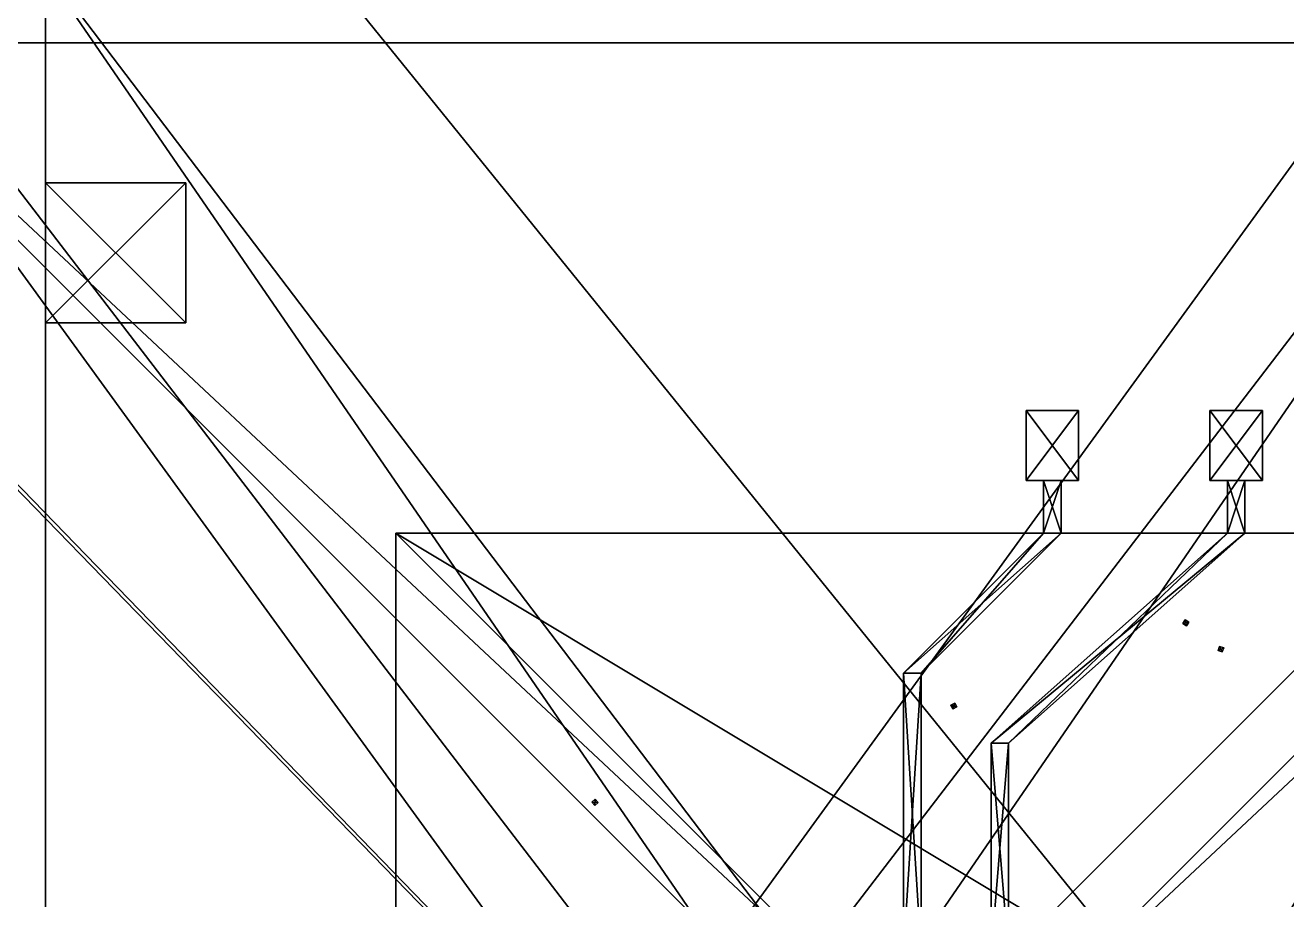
# Model space of a CAD drawing. Extents: x -6144 to 9632, y -5120 to 9632.
# Drawn here: x -4435 to -3282, y 1713 to 2512 of the extents above; entities that cross this region are included whole.
import ezdxf

# ---------------------------------------------------------------- set-up
doc = ezdxf.new("R2010")
doc.units = 0

msp = doc.modelspace()

# ---------------------------------------------------------------- meshes
at = {"layer": 'OBJECT000', "color": 50}
mesh = msp.add_polyface(dxfattribs=at)
corners = [(-4793, 405, -10688), (-4793, 2667, -10688), (-4793, 2667, 4992), (-4793, 405, 4992), (-2375, 2667, -10688), (-2375, 405, -10688), (-2375, 405, 4992), (-2375, 2667, 4992), (-2453, 327, -10688), (-4715.010742, 327, -10688), (-4715.010742, 327, 4992), (-2453, 327, 4992), (-4715, 2745, -10688), (-2453, 2745, -10688), (-2453, 2745, 4992), (-4715, 2745, 4992)]
mesh.append_faces([[corners[k] for k in face] for face in [(1, 3, 0), (5, 7, 4), (9, 11, 8), (13, 15, 12), (0, 12, 1), (2, 10, 3), (1, 15, 2), (9, 3, 10), (5, 11, 6), (13, 7, 14)]], dxfattribs={"vtx0": -1})
mesh.append_faces([[corners[k] for k in face] for face in [(0, 8, 5), (0, 5, 4), (0, 4, 13), (0, 13, 12), (2, 14, 7), (2, 7, 6), (2, 6, 11), (2, 11, 10)]], dxfattribs={"vtx0": -1, "vtx2": -1})
mesh.append_faces([[corners[k] for k in face] for face in [(1, 2, 3), (5, 6, 7), (9, 10, 11), (13, 14, 15), (0, 9, 8), (2, 15, 14), (1, 12, 15), (9, 0, 3), (5, 8, 11), (13, 4, 7)]], dxfattribs={"vtx2": -1})
at = {"layer": 'OBJECT002', "color": 50}
mesh = msp.add_polyface(dxfattribs=at)
corners = [(-4715, 405, 5104), (-4715, 405, 4992), (-4715, 2667, 4992), (-4715, 2667, 5104), (-3072, 2667, 5104), (-3072, 2667, 4992), (-3072, 405, 4992), (-3072, 405, 5104)]
mesh.append_faces([[corners[k] for k in face] for face in [(1, 3, 0), (5, 7, 4), (6, 0, 7), (2, 4, 3), (1, 5, 2), (3, 7, 0)]], dxfattribs={"vtx0": -1})
mesh.append_faces([[corners[k] for k in face] for face in [(1, 2, 3), (5, 6, 7), (6, 1, 0), (2, 5, 4), (1, 6, 5), (3, 4, 7)]], dxfattribs={"vtx2": -1})
at = {"layer": 'OBJECT1022', "color": 50}
mesh = msp.add_polyface(dxfattribs=at)
corners = [(-3588.703125, 1890.832031, 5120), (-3586.831543, 1887.298828, 5120), (-3583.304688, 1889.171875, 5120), (-3585.173828, 1892.699219, 5120), (-3586.830078, 1887.296875, 5312), (-3588.701172, 1890.832031, 5312), (-3585.167969, 1892.699219, 5312), (-3583.298584, 1889.170288, 5312)]
mesh.append_faces([[corners[k] for k in face] for face in [(1, 3, 0), (5, 7, 4), (0, 4, 1), (2, 6, 3), (3, 5, 0), (1, 7, 2)]], dxfattribs={"vtx0": -1})
mesh.append_faces([[corners[k] for k in face] for face in [(1, 2, 3), (5, 6, 7), (0, 5, 4), (2, 7, 6), (3, 6, 5), (1, 4, 7)]], dxfattribs={"vtx2": -1})
at = {"layer": 'OBJECT1063', "color": 50}
mesh = msp.add_polyface(dxfattribs=at)
corners = [(-3520, 2160, 5120), (-3520, 2096, 5120), (-3472, 2096, 5120), (-3472, 2160, 5120), (-3520, 2096, 5140), (-3520, 2160, 5140), (-3472, 2160, 5140), (-3472, 2096, 5140)]
mesh.append_faces([[corners[k] for k in face] for face in [(1, 3, 0), (5, 7, 4), (0, 4, 1), (2, 6, 3), (1, 7, 2), (3, 5, 0)]], dxfattribs={"vtx0": -1})
mesh.append_faces([[corners[k] for k in face] for face in [(1, 2, 3), (5, 6, 7), (0, 5, 4), (2, 7, 6), (1, 4, 7), (3, 6, 5)]], dxfattribs={"vtx2": -1})
at = {"layer": 'OBJECT1100', "color": 50}
mesh = msp.add_polyface(dxfattribs=at)
corners = [(-3913.972656, 1804.828125, 5120), (-3916.824219, 1802.019531, 5120), (-3914.015625, 1799.179688, 5120), (-3911.171875, 1801.980591, 5120), (-3916.828125, 1802.019531, 5312), (-3913.976563, 1804.828003, 5312), (-3911.167969, 1801.984375, 5312), (-3914.019531, 1799.175781, 5312)]
mesh.append_faces([[corners[k] for k in face] for face in [(1, 3, 0), (5, 7, 4), (2, 6, 3), (0, 4, 1), (1, 7, 2), (3, 5, 0)]], dxfattribs={"vtx0": -1})
mesh.append_faces([[corners[k] for k in face] for face in [(1, 2, 3), (5, 6, 7), (2, 7, 6), (0, 5, 4), (1, 4, 7), (3, 6, 5)]], dxfattribs={"vtx2": -1})
at = {"layer": 'OBJECT1139', "color": 50}
mesh = msp.add_polyface(dxfattribs=at)
corners = [(-3352, 2096, 5140), (-3352, 2096, 5120), (-3352, 2160, 5120), (-3352, 2160, 5140), (-3304, 2160, 5140), (-3304, 2160, 5120), (-3304, 2096, 5120), (-3304, 2096, 5140)]
mesh.append_faces([[corners[k] for k in face] for face in [(1, 3, 0), (5, 7, 4), (6, 0, 7), (2, 4, 3), (1, 5, 2), (3, 7, 0)]], dxfattribs={"vtx0": -1})
mesh.append_faces([[corners[k] for k in face] for face in [(1, 2, 3), (5, 6, 7), (6, 1, 0), (2, 5, 4), (1, 6, 5), (3, 4, 7)]], dxfattribs={"vtx2": -1})
at = {"layer": 'OBJECT1144', "color": 50}
mesh = msp.add_polyface(dxfattribs=at)
corners = [(-3504, 2048, 5140), (-3504, 2048, 5124), (-3504, 2096, 5124), (-3504, 2096, 5140), (-3488, 2096, 5140), (-3488, 2096, 5124), (-3488, 2048, 5124), (-3488, 2048, 5140)]
mesh.append_faces([[corners[k] for k in face] for face in [(1, 3, 0), (5, 7, 4), (6, 0, 7), (2, 4, 3), (1, 5, 2), (3, 7, 0)]], dxfattribs={"vtx0": -1})
mesh.append_faces([[corners[k] for k in face] for face in [(1, 2, 3), (5, 6, 7), (6, 1, 0), (2, 5, 4), (1, 6, 5), (3, 4, 7)]], dxfattribs={"vtx2": -1})
at = {"layer": 'OBJECT1182', "color": 50}
mesh = msp.add_polyface(dxfattribs=at)
corners = [(-3336, 2048, 5140), (-3336, 2048, 5124), (-3336, 2096, 5124), (-3336, 2096, 5140), (-3320, 2096, 5140), (-3320, 2096, 5124), (-3320, 2048, 5124), (-3320, 2048, 5140)]
mesh.append_faces([[corners[k] for k in face] for face in [(1, 3, 0), (5, 7, 4), (6, 0, 7), (2, 4, 3), (1, 5, 2), (3, 7, 0)]], dxfattribs={"vtx0": -1})
mesh.append_faces([[corners[k] for k in face] for face in [(1, 2, 3), (5, 6, 7), (6, 1, 0), (2, 5, 4), (1, 6, 5), (3, 4, 7)]], dxfattribs={"vtx2": -1})
at = {"layer": 'OBJECT1261', "color": 50}
mesh = msp.add_polyface(dxfattribs=at)
corners = [(-3632, 1920, 5161), (-3504, 2048, 5140), (-3488, 2048, 5140), (-3616, 1920, 5161), (-3504, 2048, 5124), (-3632, 1920, 5145), (-3616, 1920, 5145), (-3488, 2048, 5124)]
mesh.append_faces([[corners[k] for k in face] for face in [(1, 3, 0), (5, 7, 4), (6, 2, 7), (4, 0, 5), (5, 3, 6), (7, 1, 4)]], dxfattribs={"vtx0": -1})
mesh.append_faces([[corners[k] for k in face] for face in [(1, 2, 3), (5, 6, 7), (6, 3, 2), (4, 1, 0), (5, 0, 3), (7, 2, 1)]], dxfattribs={"vtx2": -1})
at = {"layer": 'OBJECT1411', "color": 50}
mesh = msp.add_polyface(dxfattribs=at)
corners = [(-3616, 1664, 5188), (-3632, 1664, 5188), (-3632, 1664, 5204), (-3616, 1664, 5204), (-3632, 1920, 5145), (-3616, 1920, 5145), (-3616, 1920, 5161), (-3632, 1920, 5161)]
mesh.append_faces([[corners[k] for k in face] for face in [(1, 3, 0), (5, 7, 4), (4, 0, 5), (2, 6, 3), (1, 7, 2), (5, 3, 6)]], dxfattribs={"vtx0": -1})
mesh.append_faces([[corners[k] for k in face] for face in [(1, 2, 3), (5, 6, 7), (4, 1, 0), (2, 7, 6), (1, 4, 7), (5, 0, 3)]], dxfattribs={"vtx2": -1})
at = {"layer": 'OBJECT1514', "color": 50}
mesh = msp.add_polyface(dxfattribs=at)
corners = [(-3374.587891, 1968.769531, 5120), (-3376.76709, 1965.410645, 5120), (-3373.410156, 1963.230469, 5120), (-3371.230469, 1966.585938, 5120), (-3376.769531, 1965.410156, 5312), (-3374.589844, 1968.765625, 5312), (-3371.224609, 1966.59375, 5312), (-3373.407959, 1963.228516, 5312)]
mesh.append_faces([[corners[k] for k in face] for face in [(1, 3, 0), (5, 7, 4), (0, 4, 1), (2, 6, 3), (3, 5, 0), (1, 7, 2)]], dxfattribs={"vtx0": -1})
mesh.append_faces([[corners[k] for k in face] for face in [(1, 2, 3), (5, 6, 7), (0, 5, 4), (2, 7, 6), (3, 6, 5), (1, 4, 7)]], dxfattribs={"vtx2": -1})
at = {"layer": 'OBJECT1639', "color": 50}
mesh = msp.add_polyface(dxfattribs=at)
corners = [(-3552, 1664, 5204), (-3552, 1664, 5188), (-3552, 1856, 5156), (-3552, 1856, 5172), (-3536, 1856, 5172), (-3536, 1856, 5156), (-3536, 1664, 5188), (-3536, 1664, 5204)]
mesh.append_faces([[corners[k] for k in face] for face in [(1, 3, 0), (5, 7, 4), (6, 0, 7), (2, 4, 3), (1, 5, 2), (3, 7, 0)]], dxfattribs={"vtx0": -1})
mesh.append_faces([[corners[k] for k in face] for face in [(1, 2, 3), (5, 6, 7), (6, 1, 0), (2, 5, 4), (1, 6, 5), (3, 4, 7)]], dxfattribs={"vtx2": -1})
at = {"layer": 'OBJECT180', "color": 50}
mesh = msp.add_polyface(dxfattribs=at)
corners = [(-5120, -512, -11328), (-5120, -512, -11360), (-5120, 3584, -11360), (-5120, 3584, -11328), (-2304, 3584, -11328), (-2304, 3584, -11360), (-2304, -512, -11360), (-2304, -512, -11328)]
mesh.append_faces([[corners[k] for k in face] for face in [(1, 3, 0), (5, 7, 4), (6, 0, 7), (2, 4, 3), (1, 5, 2), (3, 7, 0)]], dxfattribs={"vtx0": -1})
mesh.append_faces([[corners[k] for k in face] for face in [(1, 2, 3), (5, 6, 7), (6, 1, 0), (2, 5, 4), (1, 6, 5), (3, 4, 7)]], dxfattribs={"vtx2": -1})
at = {"layer": 'OBJECT355', "color": 50}
mesh = msp.add_polyface(dxfattribs=at)
corners = [(-6144, -5120, 9664), (-6144, -5120, 9408), (-6144, 3840, 9408), (-6144, 3840, 9664), (2560, 3840, 9664), (2560, 3840, 9408), (2560, -5120, 9408), (2560, -5120, 9664)]
mesh.append_faces([[corners[k] for k in face] for face in [(1, 3, 0), (5, 7, 4), (6, 0, 7), (2, 4, 3), (1, 5, 2), (3, 7, 0)]], dxfattribs={"vtx0": -1})
mesh.append_faces([[corners[k] for k in face] for face in [(1, 2, 3), (5, 6, 7), (6, 1, 0), (2, 5, 4), (1, 6, 5), (3, 4, 7)]], dxfattribs={"vtx2": -1})
at = {"layer": 'OBJECT356', "color": 50}
mesh = msp.add_polyface(dxfattribs=at)
corners = [(2560, -5120, -11616), (-6144, -5120, -11616), (-6144, -5120, -11360), (2560, -5120, -11360), (-6144, 3840, -11616), (2560, 3840, -11616), (2560, 3840, -11360), (-6144, 3840, -11360)]
mesh.append_faces([[corners[k] for k in face] for face in [(1, 3, 0), (5, 7, 4), (4, 0, 5), (2, 6, 3), (1, 7, 2), (5, 3, 6)]], dxfattribs={"vtx0": -1})
mesh.append_faces([[corners[k] for k in face] for face in [(1, 2, 3), (5, 6, 7), (4, 1, 0), (2, 7, 6), (1, 4, 7), (5, 0, 3)]], dxfattribs={"vtx2": -1})
at = {"layer": 'OBJECT397', "color": 50}
mesh = msp.add_polyface(dxfattribs=at)
corners = [(-3072, 576, 5104), (-4544, 576, 5104), (-4544, 576, 5120), (-3072, 576, 5120), (-4544, 2496, 5104), (-3072, 2496, 5104), (-3072, 2496, 5120), (-4544, 2496, 5120)]
mesh.append_faces([[corners[k] for k in face] for face in [(1, 3, 0), (5, 7, 4), (4, 0, 5), (2, 6, 3), (1, 7, 2), (5, 3, 6)]], dxfattribs={"vtx0": -1})
mesh.append_faces([[corners[k] for k in face] for face in [(1, 2, 3), (5, 6, 7), (4, 1, 0), (2, 7, 6), (1, 4, 7), (5, 0, 3)]], dxfattribs={"vtx2": -1})
at = {"layer": 'OBJECT399', "color": 50}
mesh = msp.add_polyface(dxfattribs=at)
corners = [(-4096, 1023.9375, 5120), (-3712, 1407.941406, 5184), (-3455.942383, 1407.942627, 5184), (-3071.942871, 1023.942627, 5120), (-3712, 1664, 5184), (-4096, 2048, 5120), (-3071.960938, 2048, 5120), (-3455.962402, 1664, 5184)]
mesh.append_faces([[corners[k] for k in face] for face in [(1, 3, 0), (5, 7, 4), (4, 0, 5), (2, 6, 3), (5, 3, 6), (1, 7, 2)]], dxfattribs={"vtx0": -1})
mesh.append_faces([[corners[k] for k in face] for face in [(1, 2, 3), (5, 6, 7), (4, 1, 0), (2, 7, 6), (5, 0, 3), (1, 4, 7)]], dxfattribs={"vtx2": -1})
at = {"layer": 'OBJECT734', "color": 50}
mesh = msp.add_polyface(dxfattribs=at)
corners = [(-5888, -4864, -320), (-5888, -4864, -576), (-5888, 3584, -576), (-5888, 3584, -320), (2304, 3584, -320), (2304, 3584, -576), (2304, -4864, -576), (2304, -4864, -320)]
mesh.append_faces([[corners[k] for k in face] for face in [(1, 3, 0), (5, 7, 4), (6, 0, 7), (2, 4, 3), (1, 5, 2), (3, 7, 0)]], dxfattribs={"vtx0": -1})
mesh.append_faces([[corners[k] for k in face] for face in [(1, 2, 3), (5, 6, 7), (6, 1, 0), (2, 5, 4), (1, 6, 5), (3, 4, 7)]], dxfattribs={"vtx2": -1})
at = {"layer": 'OBJECT844', "color": 50}
mesh = msp.add_polyface(dxfattribs=at)
corners = [(-4416, 2240, 5128), (-4416, 2240, 5120), (-4416, 2368, 5120), (-4416, 2368, 5128), (-4288, 2368, 5128), (-4288, 2368, 5120), (-4288, 2240, 5120), (-4288, 2240, 5128)]
mesh.append_faces([[corners[k] for k in face] for face in [(1, 3, 0), (5, 7, 4), (6, 0, 7), (2, 4, 3), (1, 5, 2), (3, 7, 0)]], dxfattribs={"vtx0": -1})
mesh.append_faces([[corners[k] for k in face] for face in [(1, 2, 3), (5, 6, 7), (6, 1, 0), (2, 5, 4), (1, 6, 5), (3, 4, 7)]], dxfattribs={"vtx2": -1})
at = {"layer": 'OBJECT865', "color": 50}
mesh = msp.add_polyface(dxfattribs=at)
corners = [(-2240, 2880, -11263.597656), (-2240, 2880, -11327.597656), (-2240, 192, -11327.597656), (-2240, 192, -11263.599609), (-4416, 192, -11327.597656), (-4416, 192, -11263.597656), (-4416, 2880, -11327.597656), (-4416, 2880, -11263.599609)]
mesh.append_faces([[corners[k] for k in face] for face in [(1, 3, 0), (2, 5, 3), (1, 7, 6), (2, 6, 4), (0, 5, 7), (4, 7, 5)]], dxfattribs={"vtx0": -1})
mesh.append_faces([[corners[k] for k in face] for face in [(1, 2, 3), (2, 4, 5), (1, 0, 7), (2, 1, 6), (0, 3, 5), (4, 6, 7)]], dxfattribs={"vtx2": -1})
at = {"layer": 'OBJECT902', "color": 50}
mesh = msp.add_polyface(dxfattribs=at)
corners = [(-4608, -3584, -10496), (-4608, -3584, -11336), (-4608, 2816, -11336), (-4608, 2816, -10496), (256, 2816, -10496), (256, 2816, -11336), (256, -3584, -11336), (256, -3584, -10496)]
mesh.append_faces([[corners[k] for k in face] for face in [(1, 3, 0), (5, 7, 4), (6, 0, 7), (2, 4, 3), (1, 5, 2), (3, 7, 0)]], dxfattribs={"vtx0": -1})
mesh.append_faces([[corners[k] for k in face] for face in [(1, 2, 3), (5, 6, 7), (6, 1, 0), (2, 5, 4), (1, 6, 5), (3, 4, 7)]], dxfattribs={"vtx2": -1})
at = {"layer": 'OBJECT904', "color": 50}
mesh = msp.add_polyface(dxfattribs=at)
corners = [(-3344.517578, 1940.71875, 5312), (-3343.277344, 1944.523438, 5312), (-3339.477539, 1943.28125, 5312), (-3340.716797, 1939.479248, 5312), (-3343.278809, 1944.522827, 5120), (-3344.518799, 1940.719116, 5120), (-3340.718994, 1939.479858, 5120), (-3339.480713, 1943.28064, 5120)]
mesh.append_faces([[corners[k] for k in face] for face in [(1, 3, 0), (1, 5, 4), (3, 7, 6), (2, 4, 7), (0, 6, 5), (5, 7, 4)]], dxfattribs={"vtx0": -1})
mesh.append_faces([[corners[k] for k in face] for face in [(1, 2, 3), (1, 0, 5), (3, 2, 7), (2, 1, 4), (0, 3, 6), (5, 6, 7)]], dxfattribs={"vtx2": -1})
at = {"layer": 'OBJECT979', "color": 50}
mesh = msp.add_polyface(dxfattribs=at)
corners = [(-3536, 1856, 5156), (-3552, 1856, 5156), (-3552, 1856, 5172), (-3536, 1856, 5172), (-3336, 2048, 5124), (-3320, 2048, 5124), (-3320, 2048, 5140), (-3336, 2048, 5140)]
mesh.append_faces([[corners[k] for k in face] for face in [(1, 3, 0), (5, 7, 4), (2, 6, 3), (4, 0, 5), (5, 3, 6), (1, 7, 2)]], dxfattribs={"vtx0": -1})
mesh.append_faces([[corners[k] for k in face] for face in [(1, 2, 3), (5, 6, 7), (2, 7, 6), (4, 1, 0), (5, 0, 3), (1, 4, 7)]], dxfattribs={"vtx2": -1})

doc.saveas('drawing.dxf')
